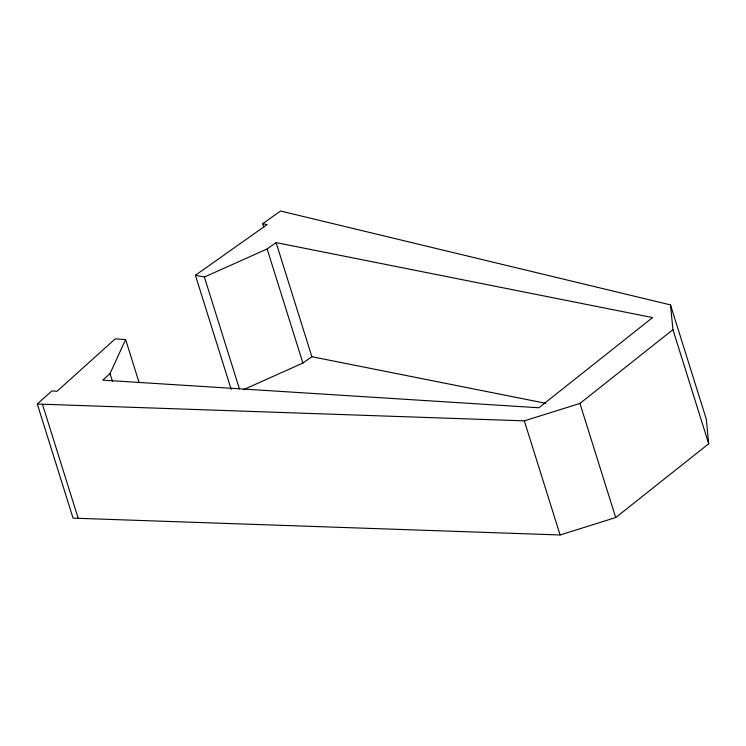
<?xml version="1.0" encoding="UTF-8"?>
<svg xmlns="http://www.w3.org/2000/svg" width="746" height="746" viewBox="0 0 746 746"><rect width="100%" height="100%" fill="white"/><g stroke="black" fill="none" stroke-linecap="round" stroke-linejoin="round"><path stroke-width="1.12" d="M231.176 389.375L195.415 275.265L204.385 277.055L267.143 248.95L276.113 242.609L652.573 317.582L538.882 407.764L102.743 380.143L110.016 373.587L125.617 339.533L115.238 338.87L57.041 391.268L51.847 390.932L37.3 404.034L73.061 518.144L560.097 534.975L615.702 517.556L708.7 443.777L706.266 419.019L670.505 304.909L280.608 211.025L262.676 223.688L263.711 227.017M37.3 404.034L524.335 420.865L579.94 403.437L672.939 329.667L670.505 304.909M195.415 275.265L267.152 224.583L262.676 223.688M243.336 389.738L302.904 363.06L311.865 356.719L545.736 403.297M672.939 329.667L708.7 443.777M579.94 403.437L615.702 517.556M524.335 420.865L560.097 534.975M276.113 242.609L311.865 356.719M267.143 248.95L302.904 363.06M204.385 277.055L239.447 388.946M125.617 339.533L139.157 382.735M110.016 373.587L112.45 381.346M42.494 404.36L78.255 518.479"/></g></svg>
